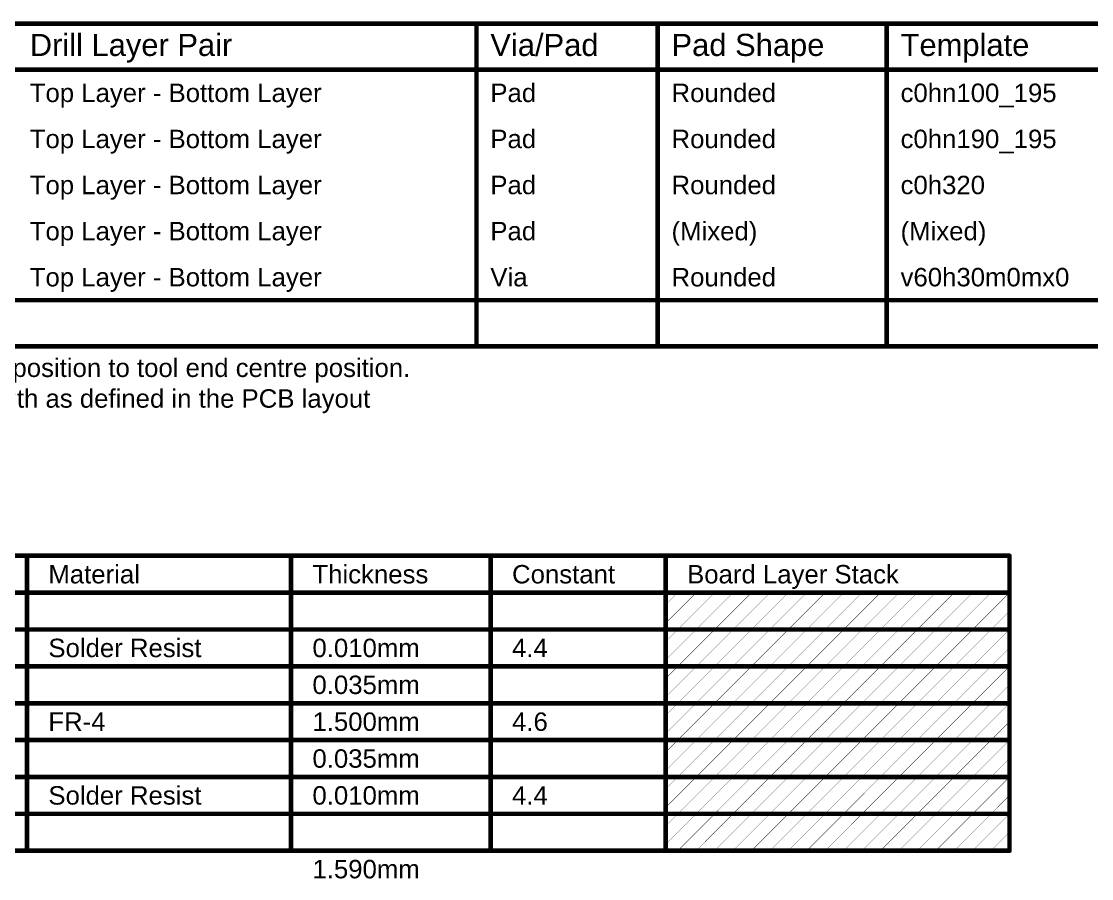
# Model space of a CAD drawing. Header units: inches. Extents: x -6 to 328, y -12 to 81.
# Drawn here: x 84.4 to 172.9, y 10.2 to 81 of the extents above; entities that cross this region are included whole.
import ezdxf

# ---------------------------------------------------------------- set-up
doc = ezdxf.new("R2010")
doc.units = ezdxf.units.IN
doc.layers.add('Drill Drawing', color=1, linetype='Continuous')
doc.layers.add('Fabrication', color=76, linetype='Continuous')
doc.styles.add('Arial', font='', dxfattribs={"height": 0.2})
doc.styles.get('Arial').set_extended_font_data('Arial')

msp = doc.modelspace()

# ---------------------------------------------------------------- linework, layer by layer
at = {"layer": 'Drill Drawing', "const_width": 0.381}
for points in [[(-5.448, 80.847), (327.757, 80.847)], [(122.05, 54.177), (122.05, 80.847)], [(137.032, 54.177), (137.032, 80.847)], [(155.975, 54.177), (155.975, 80.847)], [(-5.448, 77.037), (327.757, 77.037)], [(-5.448, 57.987), (327.757, 57.987)], [(-5.448, 54.177), (327.757, 54.177)]]:
    msp.add_lwpolyline(points, dxfattribs=at)
at = {"layer": 'Drill Drawing', "const_width": 0.191}
for points in [[(121.955, 80.847, 1), (122.145, 80.847, 1)], [(136.937, 80.847, 1), (137.127, 80.847, 1)], [(155.88, 80.847, 1), (156.071, 80.847, 1)], [(121.955, 54.177, 1), (122.145, 54.177, 1)], [(136.937, 54.177, 1), (137.127, 54.177, 1)], [(155.88, 54.177, 1), (156.071, 54.177, 1)]]:
    msp.add_lwpolyline(points, format="xyb", close=True, dxfattribs=at)
at = {"layer": 'Fabrication'}
for points, const_width in [([(50.838, 36.855), (166.124, 36.855)], 0.381), ([(84.865, 12.471), (84.865, 36.855)], 0.381), ([(106.703, 12.471), (106.703, 36.855)], 0.381), ([(123.209, 12.471), (123.209, 36.855)], 0.381), ([(137.684, 12.471), (137.684, 36.855)], 0.381), ([(166.124, 12.471), (166.124, 36.855)], 0.381), ([(50.838, 33.807), (166.124, 33.807)], 0.381), ([(137.684, 32.799), (138.692, 33.807)], 0.0254), ([(137.684, 31.275), (140.216, 33.807)], 0.0254), ([(138.692, 30.759), (141.74, 33.807)], 0.0254), ([(140.216, 30.759), (143.264, 33.807)], 0.0254), ([(141.74, 30.759), (144.788, 33.807)], 0.0254), ([(143.264, 30.759), (146.312, 33.807)], 0.0254), ([(144.788, 30.759), (147.836, 33.807)], 0.0254), ([(146.312, 30.759), (149.36, 33.807)], 0.0254), ([(147.836, 30.759), (150.884, 33.807)], 0.0254), ([(149.36, 30.759), (152.408, 33.807)], 0.0254), ([(150.884, 30.759), (153.932, 33.807)], 0.0254), ([(152.408, 30.759), (155.456, 33.807)], 0.0254), ([(153.932, 30.759), (156.98, 33.807)], 0.0254), ([(155.456, 30.759), (158.504, 33.807)], 0.0254), ([(156.98, 30.759), (160.028, 33.807)], 0.0254), ([(158.504, 30.759), (161.552, 33.807)], 0.0254), ([(160.028, 30.759), (163.076, 33.807)], 0.0254), ([(161.552, 30.759), (164.6, 33.807)], 0.0254), ([(163.076, 30.759), (166.124, 33.807)], 0.0254), ([(164.6, 30.759), (166.124, 32.283)], 0.0254), ([(61.25, 30.759), (84.865, 30.759)], 0.381), ([(84.865, 30.759), (106.703, 30.759)], 0.381), ([(106.703, 30.759), (123.209, 30.759)], 0.381), ([(123.209, 30.759), (137.684, 30.759)], 0.381), ([(137.684, 30.759), (166.124, 30.759)], 0.381), ([(137.684, 29.751), (138.692, 30.759)], 0.0254), ([(137.684, 28.227), (140.216, 30.759)], 0.0254), ([(138.692, 27.711), (141.74, 30.759)], 0.0254), ([(140.216, 27.711), (143.264, 30.759)], 0.0254), ([(141.74, 27.711), (144.788, 30.759)], 0.0254), ([(143.264, 27.711), (146.312, 30.759)], 0.0254), ([(144.788, 27.711), (147.836, 30.759)], 0.0254), ([(146.312, 27.711), (149.36, 30.759)], 0.0254), ([(147.836, 27.711), (150.884, 30.759)], 0.0254), ([(149.36, 27.711), (152.408, 30.759)], 0.0254), ([(150.884, 27.711), (153.932, 30.759)], 0.0254), ([(152.408, 27.711), (155.456, 30.759)], 0.0254), ([(153.932, 27.711), (156.98, 30.759)], 0.0254), ([(155.456, 27.711), (158.504, 30.759)], 0.0254), ([(156.98, 27.711), (160.028, 30.759)], 0.0254), ([(158.504, 27.711), (161.552, 30.759)], 0.0254), ([(160.028, 27.711), (163.076, 30.759)], 0.0254), ([(161.552, 27.711), (164.6, 30.759)], 0.0254), ([(163.076, 27.711), (166.124, 30.759)], 0.0254), ([(164.6, 27.711), (166.124, 29.235)], 0.0254), ([(61.25, 27.711), (84.865, 27.711)], 0.381), ([(84.865, 27.711), (106.703, 27.711)], 0.381), ([(106.703, 27.711), (123.209, 27.711)], 0.381), ([(123.209, 27.711), (137.684, 27.711)], 0.381), ([(137.684, 27.711), (166.124, 27.711)], 0.381), ([(137.684, 26.703), (138.692, 27.711)], 0.0254), ([(137.684, 25.179), (140.216, 27.711)], 0.0254), ([(138.692, 24.663), (141.74, 27.711)], 0.0254), ([(140.216, 24.663), (143.264, 27.711)], 0.0254), ([(141.74, 24.663), (144.788, 27.711)], 0.0254), ([(143.264, 24.663), (146.312, 27.711)], 0.0254), ([(144.788, 24.663), (147.836, 27.711)], 0.0254), ([(146.312, 24.663), (149.36, 27.711)], 0.0254), ([(147.836, 24.663), (150.884, 27.711)], 0.0254), ([(149.36, 24.663), (152.408, 27.711)], 0.0254), ([(150.884, 24.663), (153.932, 27.711)], 0.0254), ([(152.408, 24.663), (155.456, 27.711)], 0.0254), ([(153.932, 24.663), (156.98, 27.711)], 0.0254), ([(155.456, 24.663), (158.504, 27.711)], 0.0254), ([(156.98, 24.663), (160.028, 27.711)], 0.0254), ([(158.504, 24.663), (161.552, 27.711)], 0.0254), ([(160.028, 24.663), (163.076, 27.711)], 0.0254), ([(161.552, 24.663), (164.6, 27.711)], 0.0254), ([(163.076, 24.663), (166.124, 27.711)], 0.0254), ([(164.6, 24.663), (166.124, 26.187)], 0.0254), ([(61.25, 24.663), (84.865, 24.663)], 0.381), ([(84.865, 24.663), (106.703, 24.663)], 0.381), ([(106.703, 24.663), (123.209, 24.663)], 0.381), ([(123.209, 24.663), (137.684, 24.663)], 0.381), ([(137.684, 24.663), (166.124, 24.663)], 0.381), ([(137.684, 23.655), (138.692, 24.663)], 0.0254), ([(137.684, 22.131), (140.216, 24.663)], 0.0254), ([(138.692, 21.615), (141.74, 24.663)], 0.0254), ([(140.216, 21.615), (143.264, 24.663)], 0.0254), ([(141.74, 21.615), (144.788, 24.663)], 0.0254), ([(143.264, 21.615), (146.312, 24.663)], 0.0254), ([(144.788, 21.615), (147.836, 24.663)], 0.0254), ([(146.312, 21.615), (149.36, 24.663)], 0.0254), ([(147.836, 21.615), (150.884, 24.663)], 0.0254), ([(149.36, 21.615), (152.408, 24.663)], 0.0254), ([(150.884, 21.615), (153.932, 24.663)], 0.0254), ([(152.408, 21.615), (155.456, 24.663)], 0.0254), ([(153.932, 21.615), (156.98, 24.663)], 0.0254), ([(155.456, 21.615), (158.504, 24.663)], 0.0254), ([(156.98, 21.615), (160.028, 24.663)], 0.0254), ([(158.504, 21.615), (161.552, 24.663)], 0.0254), ([(160.028, 21.615), (163.076, 24.663)], 0.0254), ([(161.552, 21.615), (164.6, 24.663)], 0.0254), ([(163.076, 21.615), (166.124, 24.663)], 0.0254), ([(164.6, 21.615), (166.124, 23.139)], 0.0254), ([(61.25, 21.615), (84.865, 21.615)], 0.381), ([(84.865, 21.615), (106.703, 21.615)], 0.381), ([(106.703, 21.615), (123.209, 21.615)], 0.381), ([(123.209, 21.615), (137.684, 21.615)], 0.381), ([(137.684, 21.615), (166.124, 21.615)], 0.381), ([(137.684, 20.607), (138.692, 21.615)], 0.0254), ([(137.684, 19.083), (140.216, 21.615)], 0.0254), ([(138.692, 18.567), (141.74, 21.615)], 0.0254), ([(140.216, 18.567), (143.264, 21.615)], 0.0254), ([(141.74, 18.567), (144.788, 21.615)], 0.0254), ([(143.264, 18.567), (146.312, 21.615)], 0.0254), ([(144.788, 18.567), (147.836, 21.615)], 0.0254), ([(146.312, 18.567), (149.36, 21.615)], 0.0254), ([(147.836, 18.567), (150.884, 21.615)], 0.0254), ([(149.36, 18.567), (152.408, 21.615)], 0.0254), ([(150.884, 18.567), (153.932, 21.615)], 0.0254), ([(152.408, 18.567), (155.456, 21.615)], 0.0254), ([(153.932, 18.567), (156.98, 21.615)], 0.0254), ([(155.456, 18.567), (158.504, 21.615)], 0.0254), ([(156.98, 18.567), (160.028, 21.615)], 0.0254), ([(158.504, 18.567), (161.552, 21.615)], 0.0254), ([(160.028, 18.567), (163.076, 21.615)], 0.0254), ([(161.552, 18.567), (164.6, 21.615)], 0.0254), ([(163.076, 18.567), (166.124, 21.615)], 0.0254), ([(164.6, 18.567), (166.124, 20.091)], 0.0254), ([(61.25, 18.567), (84.865, 18.567)], 0.381), ([(84.865, 18.567), (106.703, 18.567)], 0.381), ([(106.703, 18.567), (123.209, 18.567)], 0.381), ([(123.209, 18.567), (137.684, 18.567)], 0.381), ([(137.684, 18.567), (166.124, 18.567)], 0.381), ([(137.684, 17.559), (138.692, 18.567)], 0.0254), ([(137.684, 16.035), (140.216, 18.567)], 0.0254), ([(138.692, 15.519), (141.74, 18.567)], 0.0254), ([(140.216, 15.519), (143.264, 18.567)], 0.0254), ([(141.74, 15.519), (144.788, 18.567)], 0.0254), ([(143.264, 15.519), (146.312, 18.567)], 0.0254), ([(144.788, 15.519), (147.836, 18.567)], 0.0254), ([(146.312, 15.519), (149.36, 18.567)], 0.0254), ([(147.836, 15.519), (150.884, 18.567)], 0.0254), ([(149.36, 15.519), (152.408, 18.567)], 0.0254), ([(150.884, 15.519), (153.932, 18.567)], 0.0254), ([(152.408, 15.519), (155.456, 18.567)], 0.0254), ([(153.932, 15.519), (156.98, 18.567)], 0.0254), ([(155.456, 15.519), (158.504, 18.567)], 0.0254), ([(156.98, 15.519), (160.028, 18.567)], 0.0254), ([(158.504, 15.519), (161.552, 18.567)], 0.0254), ([(160.028, 15.519), (163.076, 18.567)], 0.0254), ([(161.552, 15.519), (164.6, 18.567)], 0.0254), ([(163.076, 15.519), (166.124, 18.567)], 0.0254), ([(164.6, 15.519), (166.124, 17.043)], 0.0254), ([(61.25, 15.519), (84.865, 15.519)], 0.381), ([(84.865, 15.519), (106.703, 15.519)], 0.381), ([(106.703, 15.519), (123.209, 15.519)], 0.381), ([(123.209, 15.519), (137.684, 15.519)], 0.381), ([(137.684, 15.519), (166.124, 15.519)], 0.381), ([(137.684, 14.511), (138.692, 15.519)], 0.0254), ([(137.684, 12.987), (140.216, 15.519)], 0.0254), ([(138.692, 12.471), (141.74, 15.519)], 0.0254), ([(140.216, 12.471), (143.264, 15.519)], 0.0254), ([(141.74, 12.471), (144.788, 15.519)], 0.0254), ([(143.264, 12.471), (146.312, 15.519)], 0.0254), ([(144.788, 12.471), (147.836, 15.519)], 0.0254), ([(146.312, 12.471), (149.36, 15.519)], 0.0254), ([(147.836, 12.471), (150.884, 15.519)], 0.0254), ([(149.36, 12.471), (152.408, 15.519)], 0.0254), ([(150.884, 12.471), (153.932, 15.519)], 0.0254), ([(152.408, 12.471), (155.456, 15.519)], 0.0254), ([(153.932, 12.471), (156.98, 15.519)], 0.0254), ([(155.456, 12.471), (158.504, 15.519)], 0.0254), ([(156.98, 12.471), (160.028, 15.519)], 0.0254), ([(158.504, 12.471), (161.552, 15.519)], 0.0254), ([(160.028, 12.471), (163.076, 15.519)], 0.0254), ([(161.552, 12.471), (164.6, 15.519)], 0.0254), ([(163.076, 12.471), (166.124, 15.519)], 0.0254), ([(164.6, 12.471), (166.124, 13.995)], 0.0254), ([(61.25, 12.471), (84.865, 12.471)], 0.381), ([(84.865, 12.471), (106.703, 12.471)], 0.381), ([(106.703, 12.471), (123.209, 12.471)], 0.381), ([(123.209, 12.471), (137.684, 12.471)], 0.381), ([(137.684, 12.471), (166.124, 12.471)], 0.381)]:
    msp.add_lwpolyline(points, dxfattribs=dict(at, const_width=const_width))
for points, const_width in [([(84.77, 36.855, 1), (84.961, 36.855, 1)], 0.191), ([(106.608, 36.855, 1), (106.799, 36.855, 1)], 0.191), ([(123.114, 36.855, 1), (123.305, 36.855, 1)], 0.191), ([(137.589, 36.855, 1), (137.779, 36.855, 1)], 0.191), ([(166.028, 36.855, 1), (166.219, 36.855, 1)], 0.191), ([(166.028, 36.855, 1), (166.219, 36.855, 1)], 0.191), ([(138.685, 33.807, 1), (138.698, 33.807, 1)], 0.0127), ([(140.209, 33.807, 1), (140.222, 33.807, 1)], 0.0127), ([(141.733, 33.807, 1), (141.746, 33.807, 1)], 0.0127), ([(143.257, 33.807, 1), (143.27, 33.807, 1)], 0.0127), ([(144.781, 33.807, 1), (144.794, 33.807, 1)], 0.0127), ([(146.305, 33.807, 1), (146.318, 33.807, 1)], 0.0127), ([(147.829, 33.807, 1), (147.842, 33.807, 1)], 0.0127), ([(149.353, 33.807, 1), (149.366, 33.807, 1)], 0.0127), ([(150.877, 33.807, 1), (150.89, 33.807, 1)], 0.0127), ([(152.401, 33.807, 1), (152.414, 33.807, 1)], 0.0127), ([(153.925, 33.807, 1), (153.938, 33.807, 1)], 0.0127), ([(155.449, 33.807, 1), (155.462, 33.807, 1)], 0.0127), ([(156.973, 33.807, 1), (156.986, 33.807, 1)], 0.0127), ([(158.497, 33.807, 1), (158.51, 33.807, 1)], 0.0127), ([(160.021, 33.807, 1), (160.034, 33.807, 1)], 0.0127), ([(161.545, 33.807, 1), (161.558, 33.807, 1)], 0.0127), ([(163.069, 33.807, 1), (163.082, 33.807, 1)], 0.0127), ([(164.593, 33.807, 1), (164.606, 33.807, 1)], 0.0127), ([(166.028, 33.807, 1), (166.219, 33.807, 1)], 0.191), ([(166.117, 33.807, 1), (166.13, 33.807, 1)], 0.0127), ([(137.677, 32.799, 1), (137.69, 32.799, 1)], 0.0127), ([(166.117, 32.283, 1), (166.13, 32.283, 1)], 0.0127), ([(137.677, 31.275, 1), (137.69, 31.275, 1)], 0.0127), ([(84.77, 30.759, 1), (84.961, 30.759, 1)], 0.191), ([(84.77, 30.759, 1), (84.961, 30.759, 1)], 0.191), ([(106.608, 30.759, 1), (106.799, 30.759, 1)], 0.191), ([(106.608, 30.759, 1), (106.799, 30.759, 1)], 0.191), ([(123.114, 30.759, 1), (123.305, 30.759, 1)], 0.191), ([(123.114, 30.759, 1), (123.305, 30.759, 1)], 0.191), ([(137.589, 30.759, 1), (137.779, 30.759, 1)], 0.191), ([(137.589, 30.759, 1), (137.779, 30.759, 1)], 0.191), ([(138.685, 30.759, 1), (138.698, 30.759, 1)], 0.0127), ([(138.685, 30.759, 1), (138.698, 30.759, 1)], 0.0127), ([(140.209, 30.759, 1), (140.222, 30.759, 1)], 0.0127), ([(140.209, 30.759, 1), (140.222, 30.759, 1)], 0.0127), ([(141.733, 30.759, 1), (141.746, 30.759, 1)], 0.0127), ([(141.733, 30.759, 1), (141.746, 30.759, 1)], 0.0127), ([(143.257, 30.759, 1), (143.27, 30.759, 1)], 0.0127), ([(143.257, 30.759, 1), (143.27, 30.759, 1)], 0.0127), ([(144.781, 30.759, 1), (144.794, 30.759, 1)], 0.0127), ([(144.781, 30.759, 1), (144.794, 30.759, 1)], 0.0127), ([(146.305, 30.759, 1), (146.318, 30.759, 1)], 0.0127), ([(146.305, 30.759, 1), (146.318, 30.759, 1)], 0.0127), ([(147.829, 30.759, 1), (147.842, 30.759, 1)], 0.0127), ([(147.829, 30.759, 1), (147.842, 30.759, 1)], 0.0127), ([(149.353, 30.759, 1), (149.366, 30.759, 1)], 0.0127), ([(149.353, 30.759, 1), (149.366, 30.759, 1)], 0.0127), ([(150.877, 30.759, 1), (150.89, 30.759, 1)], 0.0127), ([(150.877, 30.759, 1), (150.89, 30.759, 1)], 0.0127), ([(152.401, 30.759, 1), (152.414, 30.759, 1)], 0.0127), ([(152.401, 30.759, 1), (152.414, 30.759, 1)], 0.0127), ([(153.925, 30.759, 1), (153.938, 30.759, 1)], 0.0127), ([(153.925, 30.759, 1), (153.938, 30.759, 1)], 0.0127), ([(155.449, 30.759, 1), (155.462, 30.759, 1)], 0.0127), ([(155.449, 30.759, 1), (155.462, 30.759, 1)], 0.0127), ([(156.973, 30.759, 1), (156.986, 30.759, 1)], 0.0127), ([(156.973, 30.759, 1), (156.986, 30.759, 1)], 0.0127), ([(158.497, 30.759, 1), (158.51, 30.759, 1)], 0.0127), ([(158.497, 30.759, 1), (158.51, 30.759, 1)], 0.0127), ([(160.021, 30.759, 1), (160.034, 30.759, 1)], 0.0127), ([(160.021, 30.759, 1), (160.034, 30.759, 1)], 0.0127), ([(161.545, 30.759, 1), (161.558, 30.759, 1)], 0.0127), ([(161.545, 30.759, 1), (161.558, 30.759, 1)], 0.0127), ([(163.069, 30.759, 1), (163.082, 30.759, 1)], 0.0127), ([(163.069, 30.759, 1), (163.082, 30.759, 1)], 0.0127), ([(164.593, 30.759, 1), (164.606, 30.759, 1)], 0.0127), ([(164.593, 30.759, 1), (164.606, 30.759, 1)], 0.0127), ([(166.028, 30.759, 1), (166.219, 30.759, 1)], 0.191), ([(166.117, 30.759, 1), (166.13, 30.759, 1)], 0.0127), ([(137.677, 29.751, 1), (137.69, 29.751, 1)], 0.0127), ([(166.117, 29.235, 1), (166.13, 29.235, 1)], 0.0127), ([(84.77, 27.711, 1), (84.961, 27.711, 1)], 0.191), ([(84.77, 27.711, 1), (84.961, 27.711, 1)], 0.191), ([(106.608, 27.711, 1), (106.799, 27.711, 1)], 0.191), ([(106.608, 27.711, 1), (106.799, 27.711, 1)], 0.191), ([(123.114, 27.711, 1), (123.305, 27.711, 1)], 0.191), ([(123.114, 27.711, 1), (123.305, 27.711, 1)], 0.191), ([(137.589, 27.711, 1), (137.779, 27.711, 1)], 0.191), ([(137.589, 27.711, 1), (137.779, 27.711, 1)], 0.191), ([(137.677, 28.227, 1), (137.69, 28.227, 1)], 0.0127), ([(138.685, 27.711, 1), (138.698, 27.711, 1)], 0.0127), ([(138.685, 27.711, 1), (138.698, 27.711, 1)], 0.0127), ([(140.209, 27.711, 1), (140.222, 27.711, 1)], 0.0127), ([(140.209, 27.711, 1), (140.222, 27.711, 1)], 0.0127), ([(141.733, 27.711, 1), (141.746, 27.711, 1)], 0.0127), ([(141.733, 27.711, 1), (141.746, 27.711, 1)], 0.0127), ([(143.257, 27.711, 1), (143.27, 27.711, 1)], 0.0127), ([(143.257, 27.711, 1), (143.27, 27.711, 1)], 0.0127), ([(144.781, 27.711, 1), (144.794, 27.711, 1)], 0.0127), ([(144.781, 27.711, 1), (144.794, 27.711, 1)], 0.0127), ([(146.305, 27.711, 1), (146.318, 27.711, 1)], 0.0127), ([(146.305, 27.711, 1), (146.318, 27.711, 1)], 0.0127), ([(147.829, 27.711, 1), (147.842, 27.711, 1)], 0.0127), ([(147.829, 27.711, 1), (147.842, 27.711, 1)], 0.0127), ([(149.353, 27.711, 1), (149.366, 27.711, 1)], 0.0127), ([(149.353, 27.711, 1), (149.366, 27.711, 1)], 0.0127), ([(150.877, 27.711, 1), (150.89, 27.711, 1)], 0.0127), ([(150.877, 27.711, 1), (150.89, 27.711, 1)], 0.0127), ([(152.401, 27.711, 1), (152.414, 27.711, 1)], 0.0127), ([(152.401, 27.711, 1), (152.414, 27.711, 1)], 0.0127), ([(153.925, 27.711, 1), (153.938, 27.711, 1)], 0.0127), ([(153.925, 27.711, 1), (153.938, 27.711, 1)], 0.0127), ([(155.449, 27.711, 1), (155.462, 27.711, 1)], 0.0127), ([(155.449, 27.711, 1), (155.462, 27.711, 1)], 0.0127), ([(156.973, 27.711, 1), (156.986, 27.711, 1)], 0.0127), ([(156.973, 27.711, 1), (156.986, 27.711, 1)], 0.0127), ([(158.497, 27.711, 1), (158.51, 27.711, 1)], 0.0127), ([(158.497, 27.711, 1), (158.51, 27.711, 1)], 0.0127), ([(160.021, 27.711, 1), (160.034, 27.711, 1)], 0.0127), ([(160.021, 27.711, 1), (160.034, 27.711, 1)], 0.0127), ([(161.545, 27.711, 1), (161.558, 27.711, 1)], 0.0127), ([(161.545, 27.711, 1), (161.558, 27.711, 1)], 0.0127), ([(163.069, 27.711, 1), (163.082, 27.711, 1)], 0.0127), ([(163.069, 27.711, 1), (163.082, 27.711, 1)], 0.0127), ([(164.593, 27.711, 1), (164.606, 27.711, 1)], 0.0127), ([(164.593, 27.711, 1), (164.606, 27.711, 1)], 0.0127), ([(166.028, 27.711, 1), (166.219, 27.711, 1)], 0.191), ([(166.117, 27.711, 1), (166.13, 27.711, 1)], 0.0127), ([(137.677, 26.703, 1), (137.69, 26.703, 1)], 0.0127), ([(166.117, 26.187, 1), (166.13, 26.187, 1)], 0.0127), ([(84.77, 24.663, 1), (84.961, 24.663, 1)], 0.191), ([(84.77, 24.663, 1), (84.961, 24.663, 1)], 0.191), ([(106.608, 24.663, 1), (106.799, 24.663, 1)], 0.191), ([(106.608, 24.663, 1), (106.799, 24.663, 1)], 0.191), ([(123.114, 24.663, 1), (123.305, 24.663, 1)], 0.191), ([(123.114, 24.663, 1), (123.305, 24.663, 1)], 0.191), ([(137.589, 24.663, 1), (137.779, 24.663, 1)], 0.191), ([(137.589, 24.663, 1), (137.779, 24.663, 1)], 0.191), ([(137.677, 25.179, 1), (137.69, 25.179, 1)], 0.0127), ([(166.028, 24.663, 1), (166.219, 24.663, 1)], 0.191), ([(138.685, 24.663, 1), (138.698, 24.663, 1)], 0.0127), ([(138.685, 24.663, 1), (138.698, 24.663, 1)], 0.0127), ([(140.209, 24.663, 1), (140.222, 24.663, 1)], 0.0127), ([(140.209, 24.663, 1), (140.222, 24.663, 1)], 0.0127), ([(141.733, 24.663, 1), (141.746, 24.663, 1)], 0.0127), ([(141.733, 24.663, 1), (141.746, 24.663, 1)], 0.0127), ([(143.257, 24.663, 1), (143.27, 24.663, 1)], 0.0127), ([(143.257, 24.663, 1), (143.27, 24.663, 1)], 0.0127), ([(144.781, 24.663, 1), (144.794, 24.663, 1)], 0.0127), ([(144.781, 24.663, 1), (144.794, 24.663, 1)], 0.0127), ([(146.305, 24.663, 1), (146.318, 24.663, 1)], 0.0127), ([(146.305, 24.663, 1), (146.318, 24.663, 1)], 0.0127), ([(147.829, 24.663, 1), (147.842, 24.663, 1)], 0.0127), ([(147.829, 24.663, 1), (147.842, 24.663, 1)], 0.0127), ([(149.353, 24.663, 1), (149.366, 24.663, 1)], 0.0127), ([(149.353, 24.663, 1), (149.366, 24.663, 1)], 0.0127), ([(150.877, 24.663, 1), (150.89, 24.663, 1)], 0.0127), ([(150.877, 24.663, 1), (150.89, 24.663, 1)], 0.0127), ([(152.401, 24.663, 1), (152.414, 24.663, 1)], 0.0127), ([(152.401, 24.663, 1), (152.414, 24.663, 1)], 0.0127), ([(153.925, 24.663, 1), (153.938, 24.663, 1)], 0.0127), ([(153.925, 24.663, 1), (153.938, 24.663, 1)], 0.0127), ([(155.449, 24.663, 1), (155.462, 24.663, 1)], 0.0127), ([(155.449, 24.663, 1), (155.462, 24.663, 1)], 0.0127), ([(156.973, 24.663, 1), (156.986, 24.663, 1)], 0.0127), ([(156.973, 24.663, 1), (156.986, 24.663, 1)], 0.0127), ([(158.497, 24.663, 1), (158.51, 24.663, 1)], 0.0127), ([(158.497, 24.663, 1), (158.51, 24.663, 1)], 0.0127), ([(160.021, 24.663, 1), (160.034, 24.663, 1)], 0.0127), ([(160.021, 24.663, 1), (160.034, 24.663, 1)], 0.0127), ([(161.545, 24.663, 1), (161.558, 24.663, 1)], 0.0127), ([(161.545, 24.663, 1), (161.558, 24.663, 1)], 0.0127), ([(163.069, 24.663, 1), (163.082, 24.663, 1)], 0.0127), ([(163.069, 24.663, 1), (163.082, 24.663, 1)], 0.0127), ([(164.593, 24.663, 1), (164.606, 24.663, 1)], 0.0127), ([(164.593, 24.663, 1), (164.606, 24.663, 1)], 0.0127), ([(166.117, 24.663, 1), (166.13, 24.663, 1)], 0.0127), ([(137.677, 23.655, 1), (137.69, 23.655, 1)], 0.0127), ([(166.117, 23.139, 1), (166.13, 23.139, 1)], 0.0127), ([(137.677, 22.131, 1), (137.69, 22.131, 1)], 0.0127), ([(84.77, 21.615, 1), (84.961, 21.615, 1)], 0.191), ([(84.77, 21.615, 1), (84.961, 21.615, 1)], 0.191), ([(106.608, 21.615, 1), (106.799, 21.615, 1)], 0.191), ([(106.608, 21.615, 1), (106.799, 21.615, 1)], 0.191), ([(123.114, 21.615, 1), (123.305, 21.615, 1)], 0.191), ([(123.114, 21.615, 1), (123.305, 21.615, 1)], 0.191), ([(137.589, 21.615, 1), (137.779, 21.615, 1)], 0.191), ([(137.589, 21.615, 1), (137.779, 21.615, 1)], 0.191), ([(138.685, 21.615, 1), (138.698, 21.615, 1)], 0.0127), ([(138.685, 21.615, 1), (138.698, 21.615, 1)], 0.0127), ([(140.209, 21.615, 1), (140.222, 21.615, 1)], 0.0127), ([(140.209, 21.615, 1), (140.222, 21.615, 1)], 0.0127), ([(141.733, 21.615, 1), (141.746, 21.615, 1)], 0.0127), ([(141.733, 21.615, 1), (141.746, 21.615, 1)], 0.0127), ([(143.257, 21.615, 1), (143.27, 21.615, 1)], 0.0127), ([(143.257, 21.615, 1), (143.27, 21.615, 1)], 0.0127), ([(144.781, 21.615, 1), (144.794, 21.615, 1)], 0.0127), ([(144.781, 21.615, 1), (144.794, 21.615, 1)], 0.0127), ([(146.305, 21.615, 1), (146.318, 21.615, 1)], 0.0127), ([(146.305, 21.615, 1), (146.318, 21.615, 1)], 0.0127), ([(147.829, 21.615, 1), (147.842, 21.615, 1)], 0.0127), ([(147.829, 21.615, 1), (147.842, 21.615, 1)], 0.0127), ([(149.353, 21.615, 1), (149.366, 21.615, 1)], 0.0127), ([(149.353, 21.615, 1), (149.366, 21.615, 1)], 0.0127), ([(150.877, 21.615, 1), (150.89, 21.615, 1)], 0.0127), ([(150.877, 21.615, 1), (150.89, 21.615, 1)], 0.0127), ([(152.401, 21.615, 1), (152.414, 21.615, 1)], 0.0127), ([(152.401, 21.615, 1), (152.414, 21.615, 1)], 0.0127), ([(153.925, 21.615, 1), (153.938, 21.615, 1)], 0.0127), ([(153.925, 21.615, 1), (153.938, 21.615, 1)], 0.0127), ([(155.449, 21.615, 1), (155.462, 21.615, 1)], 0.0127), ([(155.449, 21.615, 1), (155.462, 21.615, 1)], 0.0127), ([(156.973, 21.615, 1), (156.986, 21.615, 1)], 0.0127), ([(156.973, 21.615, 1), (156.986, 21.615, 1)], 0.0127), ([(158.497, 21.615, 1), (158.51, 21.615, 1)], 0.0127), ([(158.497, 21.615, 1), (158.51, 21.615, 1)], 0.0127), ([(160.021, 21.615, 1), (160.034, 21.615, 1)], 0.0127), ([(160.021, 21.615, 1), (160.034, 21.615, 1)], 0.0127), ([(161.545, 21.615, 1), (161.558, 21.615, 1)], 0.0127), ([(161.545, 21.615, 1), (161.558, 21.615, 1)], 0.0127), ([(163.069, 21.615, 1), (163.082, 21.615, 1)], 0.0127), ([(163.069, 21.615, 1), (163.082, 21.615, 1)], 0.0127), ([(164.593, 21.615, 1), (164.606, 21.615, 1)], 0.0127), ([(164.593, 21.615, 1), (164.606, 21.615, 1)], 0.0127), ([(166.028, 21.615, 1), (166.219, 21.615, 1)], 0.191), ([(166.117, 21.615, 1), (166.13, 21.615, 1)], 0.0127), ([(137.677, 20.607, 1), (137.69, 20.607, 1)], 0.0127), ([(166.117, 20.091, 1), (166.13, 20.091, 1)], 0.0127), ([(84.77, 18.567, 1), (84.961, 18.567, 1)], 0.191), ([(84.77, 18.567, 1), (84.961, 18.567, 1)], 0.191), ([(106.608, 18.567, 1), (106.799, 18.567, 1)], 0.191), ([(106.608, 18.567, 1), (106.799, 18.567, 1)], 0.191), ([(123.114, 18.567, 1), (123.305, 18.567, 1)], 0.191), ([(123.114, 18.567, 1), (123.305, 18.567, 1)], 0.191), ([(137.589, 18.567, 1), (137.779, 18.567, 1)], 0.191), ([(137.589, 18.567, 1), (137.779, 18.567, 1)], 0.191), ([(137.677, 19.083, 1), (137.69, 19.083, 1)], 0.0127), ([(166.028, 18.567, 1), (166.219, 18.567, 1)], 0.191), ([(138.685, 18.567, 1), (138.698, 18.567, 1)], 0.0127), ([(138.685, 18.567, 1), (138.698, 18.567, 1)], 0.0127), ([(140.209, 18.567, 1), (140.222, 18.567, 1)], 0.0127), ([(140.209, 18.567, 1), (140.222, 18.567, 1)], 0.0127), ([(141.733, 18.567, 1), (141.746, 18.567, 1)], 0.0127), ([(141.733, 18.567, 1), (141.746, 18.567, 1)], 0.0127), ([(143.257, 18.567, 1), (143.27, 18.567, 1)], 0.0127), ([(143.257, 18.567, 1), (143.27, 18.567, 1)], 0.0127), ([(144.781, 18.567, 1), (144.794, 18.567, 1)], 0.0127), ([(144.781, 18.567, 1), (144.794, 18.567, 1)], 0.0127), ([(146.305, 18.567, 1), (146.318, 18.567, 1)], 0.0127), ([(146.305, 18.567, 1), (146.318, 18.567, 1)], 0.0127), ([(147.829, 18.567, 1), (147.842, 18.567, 1)], 0.0127), ([(147.829, 18.567, 1), (147.842, 18.567, 1)], 0.0127), ([(149.353, 18.567, 1), (149.366, 18.567, 1)], 0.0127), ([(149.353, 18.567, 1), (149.366, 18.567, 1)], 0.0127), ([(150.877, 18.567, 1), (150.89, 18.567, 1)], 0.0127), ([(150.877, 18.567, 1), (150.89, 18.567, 1)], 0.0127), ([(152.401, 18.567, 1), (152.414, 18.567, 1)], 0.0127), ([(152.401, 18.567, 1), (152.414, 18.567, 1)], 0.0127), ([(153.925, 18.567, 1), (153.938, 18.567, 1)], 0.0127), ([(153.925, 18.567, 1), (153.938, 18.567, 1)], 0.0127), ([(155.449, 18.567, 1), (155.462, 18.567, 1)], 0.0127), ([(155.449, 18.567, 1), (155.462, 18.567, 1)], 0.0127), ([(156.973, 18.567, 1), (156.986, 18.567, 1)], 0.0127), ([(156.973, 18.567, 1), (156.986, 18.567, 1)], 0.0127), ([(158.497, 18.567, 1), (158.51, 18.567, 1)], 0.0127), ([(158.497, 18.567, 1), (158.51, 18.567, 1)], 0.0127), ([(160.021, 18.567, 1), (160.034, 18.567, 1)], 0.0127), ([(160.021, 18.567, 1), (160.034, 18.567, 1)], 0.0127), ([(161.545, 18.567, 1), (161.558, 18.567, 1)], 0.0127), ([(161.545, 18.567, 1), (161.558, 18.567, 1)], 0.0127), ([(163.069, 18.567, 1), (163.082, 18.567, 1)], 0.0127), ([(163.069, 18.567, 1), (163.082, 18.567, 1)], 0.0127), ([(164.593, 18.567, 1), (164.606, 18.567, 1)], 0.0127), ([(164.593, 18.567, 1), (164.606, 18.567, 1)], 0.0127), ([(166.117, 18.567, 1), (166.13, 18.567, 1)], 0.0127), ([(137.677, 17.559, 1), (137.69, 17.559, 1)], 0.0127), ([(166.117, 17.043, 1), (166.13, 17.043, 1)], 0.0127), ([(137.677, 16.035, 1), (137.69, 16.035, 1)], 0.0127), ([(84.77, 15.519, 1), (84.961, 15.519, 1)], 0.191), ([(84.77, 15.519, 1), (84.961, 15.519, 1)], 0.191), ([(106.608, 15.519, 1), (106.799, 15.519, 1)], 0.191), ([(106.608, 15.519, 1), (106.799, 15.519, 1)], 0.191), ([(123.114, 15.519, 1), (123.305, 15.519, 1)], 0.191), ([(123.114, 15.519, 1), (123.305, 15.519, 1)], 0.191), ([(137.589, 15.519, 1), (137.779, 15.519, 1)], 0.191), ([(137.589, 15.519, 1), (137.779, 15.519, 1)], 0.191), ([(138.685, 15.519, 1), (138.698, 15.519, 1)], 0.0127), ([(138.685, 15.519, 1), (138.698, 15.519, 1)], 0.0127), ([(140.209, 15.519, 1), (140.222, 15.519, 1)], 0.0127), ([(140.209, 15.519, 1), (140.222, 15.519, 1)], 0.0127), ([(141.733, 15.519, 1), (141.746, 15.519, 1)], 0.0127), ([(141.733, 15.519, 1), (141.746, 15.519, 1)], 0.0127), ([(143.257, 15.519, 1), (143.27, 15.519, 1)], 0.0127), ([(143.257, 15.519, 1), (143.27, 15.519, 1)], 0.0127), ([(144.781, 15.519, 1), (144.794, 15.519, 1)], 0.0127), ([(144.781, 15.519, 1), (144.794, 15.519, 1)], 0.0127), ([(146.305, 15.519, 1), (146.318, 15.519, 1)], 0.0127), ([(146.305, 15.519, 1), (146.318, 15.519, 1)], 0.0127), ([(147.829, 15.519, 1), (147.842, 15.519, 1)], 0.0127), ([(147.829, 15.519, 1), (147.842, 15.519, 1)], 0.0127), ([(149.353, 15.519, 1), (149.366, 15.519, 1)], 0.0127), ([(149.353, 15.519, 1), (149.366, 15.519, 1)], 0.0127), ([(150.877, 15.519, 1), (150.89, 15.519, 1)], 0.0127), ([(150.877, 15.519, 1), (150.89, 15.519, 1)], 0.0127), ([(152.401, 15.519, 1), (152.414, 15.519, 1)], 0.0127), ([(152.401, 15.519, 1), (152.414, 15.519, 1)], 0.0127), ([(153.925, 15.519, 1), (153.938, 15.519, 1)], 0.0127), ([(153.925, 15.519, 1), (153.938, 15.519, 1)], 0.0127), ([(155.449, 15.519, 1), (155.462, 15.519, 1)], 0.0127), ([(155.449, 15.519, 1), (155.462, 15.519, 1)], 0.0127), ([(156.973, 15.519, 1), (156.986, 15.519, 1)], 0.0127), ([(156.973, 15.519, 1), (156.986, 15.519, 1)], 0.0127), ([(158.497, 15.519, 1), (158.51, 15.519, 1)], 0.0127), ([(158.497, 15.519, 1), (158.51, 15.519, 1)], 0.0127), ([(160.021, 15.519, 1), (160.034, 15.519, 1)], 0.0127), ([(160.021, 15.519, 1), (160.034, 15.519, 1)], 0.0127), ([(161.545, 15.519, 1), (161.558, 15.519, 1)], 0.0127), ([(161.545, 15.519, 1), (161.558, 15.519, 1)], 0.0127), ([(163.069, 15.519, 1), (163.082, 15.519, 1)], 0.0127), ([(163.069, 15.519, 1), (163.082, 15.519, 1)], 0.0127), ([(164.593, 15.519, 1), (164.606, 15.519, 1)], 0.0127), ([(164.593, 15.519, 1), (164.606, 15.519, 1)], 0.0127), ([(166.028, 15.519, 1), (166.219, 15.519, 1)], 0.191), ([(166.117, 15.519, 1), (166.13, 15.519, 1)], 0.0127), ([(137.677, 14.511, 1), (137.69, 14.511, 1)], 0.0127), ([(166.117, 13.995, 1), (166.13, 13.995, 1)], 0.0127), ([(84.77, 12.471, 1), (84.961, 12.471, 1)], 0.191), ([(84.77, 12.471, 1), (84.961, 12.471, 1)], 0.191), ([(84.77, 12.471, 1), (84.961, 12.471, 1)], 0.191), ([(106.608, 12.471, 1), (106.799, 12.471, 1)], 0.191), ([(106.608, 12.471, 1), (106.799, 12.471, 1)], 0.191), ([(106.608, 12.471, 1), (106.799, 12.471, 1)], 0.191), ([(123.114, 12.471, 1), (123.305, 12.471, 1)], 0.191), ([(123.114, 12.471, 1), (123.305, 12.471, 1)], 0.191), ([(123.114, 12.471, 1), (123.305, 12.471, 1)], 0.191), ([(137.589, 12.471, 1), (137.779, 12.471, 1)], 0.191), ([(137.589, 12.471, 1), (137.779, 12.471, 1)], 0.191), ([(137.589, 12.471, 1), (137.779, 12.471, 1)], 0.191), ([(137.677, 12.987, 1), (137.69, 12.987, 1)], 0.0127), ([(138.685, 12.471, 1), (138.698, 12.471, 1)], 0.0127), ([(140.209, 12.471, 1), (140.222, 12.471, 1)], 0.0127), ([(141.733, 12.471, 1), (141.746, 12.471, 1)], 0.0127), ([(143.257, 12.471, 1), (143.27, 12.471, 1)], 0.0127), ([(144.781, 12.471, 1), (144.794, 12.471, 1)], 0.0127), ([(146.305, 12.471, 1), (146.318, 12.471, 1)], 0.0127), ([(147.829, 12.471, 1), (147.842, 12.471, 1)], 0.0127), ([(149.353, 12.471, 1), (149.366, 12.471, 1)], 0.0127), ([(150.877, 12.471, 1), (150.89, 12.471, 1)], 0.0127), ([(152.401, 12.471, 1), (152.414, 12.471, 1)], 0.0127), ([(153.925, 12.471, 1), (153.938, 12.471, 1)], 0.0127), ([(155.449, 12.471, 1), (155.462, 12.471, 1)], 0.0127), ([(156.973, 12.471, 1), (156.986, 12.471, 1)], 0.0127), ([(158.497, 12.471, 1), (158.51, 12.471, 1)], 0.0127), ([(160.021, 12.471, 1), (160.034, 12.471, 1)], 0.0127), ([(161.545, 12.471, 1), (161.558, 12.471, 1)], 0.0127), ([(163.069, 12.471, 1), (163.082, 12.471, 1)], 0.0127), ([(164.593, 12.471, 1), (164.606, 12.471, 1)], 0.0127), ([(166.028, 12.471, 1), (166.219, 12.471, 1)], 0.191), ([(166.028, 12.471, 1), (166.219, 12.471, 1)], 0.191)]:
    msp.add_lwpolyline(points, format="xyb", close=True, dxfattribs=dict(at, const_width=const_width))

# ---------------------------------------------------------------- texts
at = {"layer": 'Drill Drawing', "style": 'Arial'}
for s, height, p in [('Drill Layer Pair', 1.8288, (85.104, 78.18)), ('Via/Pad', 1.8288, (123.193, 78.18)), ('Pad Shape', 1.8288, (138.175, 78.18)), ('Template', 1.8288, (157.118, 78.18)), ('Top Layer - Bottom Layer', 1.524, (85.104, 74.37)), ('Pad', 1.524, (123.193, 74.37)), ('Rounded', 1.524, (138.175, 74.37)), ('c0hn100_195', 1.524, (157.118, 74.37)), ('Top Layer - Bottom Layer', 1.524, (85.104, 70.56)), ('Pad', 1.524, (123.193, 70.56)), ('Rounded', 1.524, (138.175, 70.56)), ('c0hn190_195', 1.524, (157.118, 70.56)), ('Top Layer - Bottom Layer', 1.524, (85.104, 66.75)), ('Pad', 1.524, (123.193, 66.75)), ('Rounded', 1.524, (138.175, 66.75)), ('c0h320', 1.524, (157.118, 66.75)), ('Top Layer - Bottom Layer', 1.524, (85.104, 62.94)), ('Pad', 1.524, (123.193, 62.94)), ('(Mixed)', 1.524, (138.175, 62.94)), ('(Mixed)', 1.524, (157.118, 62.94)), ('Top Layer - Bottom Layer', 1.524, (85.104, 59.13)), ('Via', 1.524, (123.193, 59.13)), ('Rounded', 1.524, (138.175, 59.13)), ('v60h30m0mx0', 1.524, (157.118, 59.13)), ('= Calculated from tool start centre position to tool end centre position.', 1.524, (51.076, 51.637)), (' = Routed Path Length + Tool Size = Slot length as defined in the PCB layout', 1.524, (40.665, 49.098))]:
    msp.add_text(s, height=height, dxfattribs=at).set_placement(p)
at = {"layer": 'Fabrication', "style": 'Arial'}
for s, p in [('Material', (86.643, 34.569)), ('Thickness', (108.481, 34.569)), ('Constant', (124.987, 34.569)), ('Board Layer Stack', (139.462, 34.569)), ('Solder Resist', (86.643, 28.473)), ('0.010mm', (108.481, 28.473)), ('4.4', (124.987, 28.473)), ('0.035mm', (108.481, 25.425)), ('FR-4', (86.643, 22.377)), ('1.500mm', (108.481, 22.377)), ('4.6', (124.987, 22.377)), ('0.035mm', (108.481, 19.329)), ('Solder Resist', (86.643, 16.281)), ('0.010mm', (108.481, 16.281)), ('4.4', (124.987, 16.281)), ('1.590mm', (108.481, 10.185))]:
    msp.add_text(s, height=1.524, dxfattribs=at).set_placement(p)

doc.saveas('drawing.dxf')
